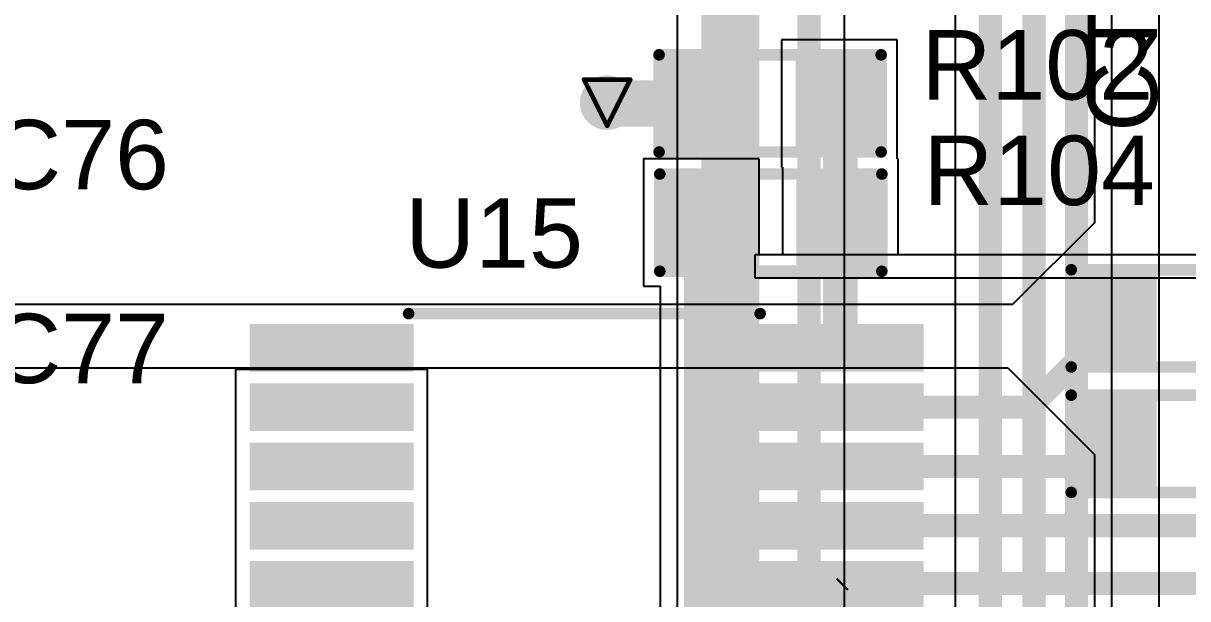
# Model space of a CAD drawing. Header units: inches. Extents: x 0 to 211, y 0 to 201.
# Drawn here: x 1.879 to 2.382, y 3.526 to 3.774 of the extents above; entities that cross this region are included whole.
import ezdxf

# ---------------------------------------------------------------- set-up
doc = ezdxf.new("R2010")
doc.units = ezdxf.units.IN
doc.header["$MEASUREMENT"] = 0
for name, color, linetype in [('Bottom Layer', 5, 'Continuous'), ('Bottom Overlay', 54, 'Continuous'), ('Drill Drawing', 1, 'Continuous'), ('Layer 1', 16, 'Continuous'), ('Layer 2', 76, 'Continuous'), ('Top Layer', 1, 'Continuous'), ('Top Overlay', 2, 'Continuous'), ('Top Paste', 8, 'Continuous'), ('Top Solder', 216, 'Continuous'), ('Via Holes', 16, 'Continuous')]:
    doc.layers.add(name, color=color, linetype=linetype)
doc.styles.add('Arial', font='', dxfattribs={"height": 0.2})
doc.styles.get('Arial').set_extended_font_data('Arial')

# ---------------------------------------------------------------- blocks, each defined once
blk = doc.blocks.new('R___0603_43')
at = {"layer": 'Top Layer'}
for points in [[(-0.015, 0.0175), (-0.015, -0.0175), (-0.045, -0.0175), (-0.045, 0.0175)], [(0.045, 0.0175), (0.045, -0.0175), (0.015, -0.0175), (0.015, 0.0175)]]:
    blk.add_hatch(color=1, dxfattribs=at).paths.add_polyline_path(points)
at = {"layer": 'Top Paste'}
for points in [[(-0.015, 0.0175), (-0.015, -0.0175), (-0.045, -0.0175), (-0.045, 0.0175)], [(0.045, 0.0175), (0.045, -0.0175), (0.015, -0.0175), (0.015, 0.0175)]]:
    blk.add_hatch(color=8, dxfattribs=at).paths.add_polyline_path(points)
at = {"layer": 'Top Solder'}
for points in [[(-0.011, 0.0215), (-0.011, -0.0215), (-0.049, -0.0215), (-0.049, 0.0215)], [(0.049, 0.0215), (0.049, -0.0215), (0.011, -0.0215), (0.011, 0.0215)]]:
    blk.add_hatch(color=216, dxfattribs=at).paths.add_polyline_path(points)
at = {"layer": 'Top Overlay'}
for points in [[(0.048, 0.021, 0.005, 0.005, 0), (-0.048, 0.021, 0.005, 0.005, 0)], [(-0.048, 0.021, 0.005, 0.005, 0), (-0.048, -0.021, 0.005, 0.005, 0)], [(0.048, 0.021, 0.005, 0.005, 0), (0.048, -0.021, 0.005, 0.005, 0)], [(0.048, -0.021, 0.005, 0.005, 0), (-0.048, -0.021, 0.005, 0.005, 0)]]:
    blk.add_lwpolyline(points, format="xyseb", dxfattribs=at)
for points in [[(-0.04925, 0.021, 0.0025, 0.0025, 1), (-0.04675, 0.021, 0.0025, 0.0025, 1)], [(-0.04925, 0.021, 0.0025, 0.0025, 1), (-0.04675, 0.021, 0.0025, 0.0025, 1)], [(0.04675, 0.021, 0.0025, 0.0025, 1), (0.04925, 0.021, 0.0025, 0.0025, 1)], [(0.04675, 0.021, 0.0025, 0.0025, 1), (0.04925, 0.021, 0.0025, 0.0025, 1)], [(-0.04925, -0.021, 0.0025, 0.0025, 1), (-0.04675, -0.021, 0.0025, 0.0025, 1)], [(-0.04925, -0.021, 0.0025, 0.0025, 1), (-0.04675, -0.021, 0.0025, 0.0025, 1)], [(0.04675, -0.021, 0.0025, 0.0025, 1), (0.04925, -0.021, 0.0025, 0.0025, 1)], [(0.04675, -0.021, 0.0025, 0.0025, 1), (0.04925, -0.021, 0.0025, 0.0025, 1)]]:
    blk.add_lwpolyline(points, format="xyseb", close=True, dxfattribs=at)
blk = doc.blocks.new('R___0603_44')
at = {"layer": 'Top Layer'}
for points in [[(-0.015, 0.0175), (-0.015, -0.0175), (-0.045, -0.0175), (-0.045, 0.0175)], [(0.045, 0.0175), (0.045, -0.0175), (0.015, -0.0175), (0.015, 0.0175)]]:
    blk.add_hatch(color=1, dxfattribs=at).paths.add_polyline_path(points)
at = {"layer": 'Top Paste'}
for points in [[(-0.015, 0.0175), (-0.015, -0.0175), (-0.045, -0.0175), (-0.045, 0.0175)], [(0.045, 0.0175), (0.045, -0.0175), (0.015, -0.0175), (0.015, 0.0175)]]:
    blk.add_hatch(color=8, dxfattribs=at).paths.add_polyline_path(points)
at = {"layer": 'Top Solder'}
for points in [[(-0.011, 0.0215), (-0.011, -0.0215), (-0.049, -0.0215), (-0.049, 0.0215)], [(0.049, 0.0215), (0.049, -0.0215), (0.011, -0.0215), (0.011, 0.0215)]]:
    blk.add_hatch(color=216, dxfattribs=at).paths.add_polyline_path(points)
at = {"layer": 'Top Overlay'}
for points in [[(-0.048, 0.021, 0.005, 0.005, 0), (-0.048, -0.021, 0.005, 0.005, 0)], [(0.048, 0.021, 0.005, 0.005, 0), (-0.048, 0.021, 0.005, 0.005, 0)], [(0.048, 0.021, 0.005, 0.005, 0), (0.048, -0.021, 0.005, 0.005, 0)], [(0.048, -0.021, 0.005, 0.005, 0), (-0.048, -0.021, 0.005, 0.005, 0)]]:
    blk.add_lwpolyline(points, format="xyseb", dxfattribs=at)
for points in [[(-0.04925, 0.021, 0.0025, 0.0025, 1), (-0.04675, 0.021, 0.0025, 0.0025, 1)], [(-0.04925, 0.021, 0.0025, 0.0025, 1), (-0.04675, 0.021, 0.0025, 0.0025, 1)], [(0.04675, 0.021, 0.0025, 0.0025, 1), (0.04925, 0.021, 0.0025, 0.0025, 1)], [(0.04675, 0.021, 0.0025, 0.0025, 1), (0.04925, 0.021, 0.0025, 0.0025, 1)], [(-0.04925, -0.021, 0.0025, 0.0025, 1), (-0.04675, -0.021, 0.0025, 0.0025, 1)], [(-0.04925, -0.021, 0.0025, 0.0025, 1), (-0.04675, -0.021, 0.0025, 0.0025, 1)], [(0.04675, -0.021, 0.0025, 0.0025, 1), (0.04925, -0.021, 0.0025, 0.0025, 1)], [(0.04675, -0.021, 0.0025, 0.0025, 1), (0.04925, -0.021, 0.0025, 0.0025, 1)]]:
    blk.add_lwpolyline(points, format="xyseb", close=True, dxfattribs=at)
blk = doc.blocks.new('TSSOP_20_52')
at = {"layer": 'Top Layer'}
for points in [[(-0.07874, 0.12146), (-0.07874, 0.10886), (-0.14173, 0.10886), (-0.14173, 0.12146)], [(0.14173, 0.12146), (0.14173, 0.10886), (0.07874, 0.10886), (0.07874, 0.12146)], [(-0.07874, 0.09587), (-0.07874, 0.08327), (-0.14173, 0.08327), (-0.14173, 0.09587)], [(0.14173, 0.09587), (0.14173, 0.08327), (0.07874, 0.08327), (0.07874, 0.09587)], [(-0.07874, 0.07028), (-0.07874, 0.05768), (-0.14173, 0.05768), (-0.14173, 0.07028)], [(0.14173, 0.07028), (0.14173, 0.05768), (0.07874, 0.05768), (0.07874, 0.07028)], [(-0.07874, 0.04469), (-0.07874, 0.03209), (-0.14173, 0.03209), (-0.14173, 0.04469)], [(0.14173, 0.04469), (0.14173, 0.03209), (0.07874, 0.03209), (0.07874, 0.04469)], [(-0.07874, 0.01909), (-0.07874, 0.0065), (-0.14173, 0.0065), (-0.14173, 0.01909)], [(0.14173, 0.01909), (0.14173, 0.0065), (0.07874, 0.0065), (0.07874, 0.01909)], [(-0.07874, -0.0065), (-0.07874, -0.01909), (-0.14173, -0.01909), (-0.14173, -0.0065)], [(0.14173, -0.0065), (0.14173, -0.01909), (0.07874, -0.01909), (0.07874, -0.0065)], [(-0.07874, -0.03209), (-0.07874, -0.04469), (-0.14173, -0.04469), (-0.14173, -0.03209)], [(0.14173, -0.03209), (0.14173, -0.04469), (0.07874, -0.04469), (0.07874, -0.03209)], [(-0.07874, -0.05768), (-0.07874, -0.07028), (-0.14173, -0.07028), (-0.14173, -0.05768)], [(0.14173, -0.05768), (0.14173, -0.07028), (0.07874, -0.07028), (0.07874, -0.05768)], [(-0.07874, -0.08327), (-0.07874, -0.09587), (-0.14173, -0.09587), (-0.14173, -0.08327)], [(0.14173, -0.08327), (0.14173, -0.09587), (0.07874, -0.09587), (0.07874, -0.08327)], [(-0.07874, -0.10886), (-0.07874, -0.12146), (-0.14173, -0.12146), (-0.14173, -0.10886)], [(0.14173, -0.10886), (0.14173, -0.12146), (0.07874, -0.12146), (0.07874, -0.10886)]]:
    blk.add_hatch(color=1, dxfattribs=at).paths.add_polyline_path(points)
at = {"layer": 'Top Overlay'}
blk.add_hatch(color=2, dxfattribs=at).paths.add_polyline_path([(-0.07506, 0.106), (-0.06806, 0.106), (-0.06806, 0.123), (-0.07506, 0.123)])
at = {"layer": 'Top Paste'}
for points in [[(-0.07874, 0.12146), (-0.07874, 0.10886), (-0.14173, 0.10886), (-0.14173, 0.12146)], [(0.14173, 0.12146), (0.14173, 0.10886), (0.07874, 0.10886), (0.07874, 0.12146)], [(-0.07874, 0.09587), (-0.07874, 0.08327), (-0.14173, 0.08327), (-0.14173, 0.09587)], [(0.14173, 0.09587), (0.14173, 0.08327), (0.07874, 0.08327), (0.07874, 0.09587)], [(-0.07874, 0.07028), (-0.07874, 0.05768), (-0.14173, 0.05768), (-0.14173, 0.07028)], [(0.14173, 0.07028), (0.14173, 0.05768), (0.07874, 0.05768), (0.07874, 0.07028)], [(-0.07874, 0.04469), (-0.07874, 0.03209), (-0.14173, 0.03209), (-0.14173, 0.04469)], [(0.14173, 0.04469), (0.14173, 0.03209), (0.07874, 0.03209), (0.07874, 0.04469)], [(-0.07874, 0.01909), (-0.07874, 0.0065), (-0.14173, 0.0065), (-0.14173, 0.01909)], [(0.14173, 0.01909), (0.14173, 0.0065), (0.07874, 0.0065), (0.07874, 0.01909)], [(-0.07874, -0.0065), (-0.07874, -0.01909), (-0.14173, -0.01909), (-0.14173, -0.0065)], [(0.14173, -0.0065), (0.14173, -0.01909), (0.07874, -0.01909), (0.07874, -0.0065)], [(-0.07874, -0.03209), (-0.07874, -0.04469), (-0.14173, -0.04469), (-0.14173, -0.03209)], [(0.14173, -0.03209), (0.14173, -0.04469), (0.07874, -0.04469), (0.07874, -0.03209)], [(-0.07874, -0.05768), (-0.07874, -0.07028), (-0.14173, -0.07028), (-0.14173, -0.05768)], [(0.14173, -0.05768), (0.14173, -0.07028), (0.07874, -0.07028), (0.07874, -0.05768)], [(-0.07874, -0.08327), (-0.07874, -0.09587), (-0.14173, -0.09587), (-0.14173, -0.08327)], [(0.14173, -0.08327), (0.14173, -0.09587), (0.07874, -0.09587), (0.07874, -0.08327)], [(-0.07874, -0.10886), (-0.07874, -0.12146), (-0.14173, -0.12146), (-0.14173, -0.10886)], [(0.14173, -0.10886), (0.14173, -0.12146), (0.07874, -0.12146), (0.07874, -0.10886)]]:
    blk.add_hatch(color=8, dxfattribs=at).paths.add_polyline_path(points)
at = {"layer": 'Top Solder'}
for points in [[(-0.07474, 0.12546), (-0.07474, 0.10486), (-0.14573, 0.10486), (-0.14573, 0.12546)], [(0.14573, 0.12546), (0.14573, 0.10486), (0.07474, 0.10486), (0.07474, 0.12546)], [(-0.07474, 0.09987), (-0.07474, 0.07927), (-0.14573, 0.07927), (-0.14573, 0.09987)], [(0.14573, 0.09987), (0.14573, 0.07927), (0.07474, 0.07927), (0.07474, 0.09987)], [(-0.07474, 0.07428), (-0.07474, 0.05368), (-0.14573, 0.05368), (-0.14573, 0.07428)], [(0.14573, 0.07428), (0.14573, 0.05368), (0.07474, 0.05368), (0.07474, 0.07428)], [(-0.07474, 0.04868), (-0.07474, 0.02809), (-0.14573, 0.02809), (-0.14573, 0.04868)], [(0.14573, 0.04868), (0.14573, 0.02809), (0.07474, 0.02809), (0.07474, 0.04868)], [(-0.07474, 0.02309), (-0.07474, 0.0025), (-0.14573, 0.0025), (-0.14573, 0.02309)], [(0.14573, 0.02309), (0.14573, 0.0025), (0.07474, 0.0025), (0.07474, 0.02309)], [(-0.07474, -0.0025), (-0.07474, -0.02309), (-0.14573, -0.02309), (-0.14573, -0.0025)], [(0.14573, -0.0025), (0.14573, -0.02309), (0.07474, -0.02309), (0.07474, -0.0025)], [(-0.07474, -0.02809), (-0.07474, -0.04868), (-0.14573, -0.04868), (-0.14573, -0.02809)], [(0.14573, -0.02809), (0.14573, -0.04868), (0.07474, -0.04868), (0.07474, -0.02809)], [(-0.07474, -0.05368), (-0.07474, -0.07428), (-0.14573, -0.07428), (-0.14573, -0.05368)], [(0.14573, -0.05368), (0.14573, -0.07428), (0.07474, -0.07428), (0.07474, -0.05368)], [(-0.07474, -0.07927), (-0.07474, -0.09987), (-0.14573, -0.09987), (-0.14573, -0.07927)], [(0.14573, -0.07927), (0.14573, -0.09987), (0.07474, -0.09987), (0.07474, -0.07927)], [(-0.07474, -0.10486), (-0.07474, -0.12546), (-0.14573, -0.12546), (-0.14573, -0.10486)], [(0.14573, -0.10486), (0.14573, -0.12546), (0.07474, -0.12546), (0.07474, -0.10486)]]:
    blk.add_hatch(color=216, dxfattribs=at).paths.add_polyline_path(points)
at = {"layer": 'Top Overlay'}
for points in [[(0.07694, 0.13, 0.005, 0.005, 0), (-0.07506, 0.13, 0.005, 0.005, 0)], [(-0.14756, 0.1165, 0.005, 0.005, 0), (-0.15256, 0.1215, 0.005, 0.005, 0)], [(-0.15256, 0.1215, 0.005, 0.005, 0), (-0.15256, 0.1115, 0.005, 0.005, 0)], [(-0.14756, 0.1165, 0.005, 0.005, 0), (-0.15256, 0.1115, 0.005, 0.005, 0)], [(0.07694, -0.13, 0.005, 0.005, 0), (-0.07506, -0.13, 0.005, 0.005, 0)]]:
    blk.add_lwpolyline(points, format="xyseb", dxfattribs=at)
for points in [[(-0.07631, 0.13, 0.0025, 0.0025, 1), (-0.07381, 0.13, 0.0025, 0.0025, 1)], [(0.07569, 0.13, 0.0025, 0.0025, 1), (0.07819, 0.13, 0.0025, 0.0025, 1)], [(-0.15381, 0.1215, 0.0025, 0.0025, 1), (-0.15131, 0.1215, 0.0025, 0.0025, 1)], [(-0.15381, 0.1215, 0.0025, 0.0025, 1), (-0.15131, 0.1215, 0.0025, 0.0025, 1)], [(-0.14881, 0.1165, 0.0025, 0.0025, 1), (-0.14631, 0.1165, 0.0025, 0.0025, 1)], [(-0.14881, 0.1165, 0.0025, 0.0025, 1), (-0.14631, 0.1165, 0.0025, 0.0025, 1)], [(-0.15381, 0.1115, 0.0025, 0.0025, 1), (-0.15131, 0.1115, 0.0025, 0.0025, 1)], [(-0.15381, 0.1115, 0.0025, 0.0025, 1), (-0.15131, 0.1115, 0.0025, 0.0025, 1)], [(-0.07631, -0.13, 0.0025, 0.0025, 1), (-0.07381, -0.13, 0.0025, 0.0025, 1)], [(0.07569, -0.13, 0.0025, 0.0025, 1), (0.07819, -0.13, 0.0025, 0.0025, 1)]]:
    blk.add_lwpolyline(points, format="xyseb", close=True, dxfattribs=at)
blk = doc.blocks.new('R___0603_95')
at = {"layer": 'Top Layer'}
for points in [[(-0.015, 0.0175), (-0.015, -0.0175), (-0.045, -0.0175), (-0.045, 0.0175)], [(0.045, 0.0175), (0.045, -0.0175), (0.015, -0.0175), (0.015, 0.0175)]]:
    blk.add_hatch(color=1, dxfattribs=at).paths.add_polyline_path(points)
at = {"layer": 'Top Paste'}
for points in [[(-0.015, 0.0175), (-0.015, -0.0175), (-0.045, -0.0175), (-0.045, 0.0175)], [(0.045, 0.0175), (0.045, -0.0175), (0.015, -0.0175), (0.015, 0.0175)]]:
    blk.add_hatch(color=8, dxfattribs=at).paths.add_polyline_path(points)
at = {"layer": 'Top Solder'}
for points in [[(-0.011, 0.0215), (-0.011, -0.0215), (-0.049, -0.0215), (-0.049, 0.0215)], [(0.049, 0.0215), (0.049, -0.0215), (0.011, -0.0215), (0.011, 0.0215)]]:
    blk.add_hatch(color=216, dxfattribs=at).paths.add_polyline_path(points)
at = {"layer": 'Top Overlay'}
for points in [[(-0.048, 0.021, 0.005, 0.005, 0), (-0.048, -0.021, 0.005, 0.005, 0)], [(0.048, 0.021, 0.005, 0.005, 0), (-0.048, 0.021, 0.005, 0.005, 0)], [(0.048, 0.021, 0.005, 0.005, 0), (0.048, -0.021, 0.005, 0.005, 0)], [(0.048, -0.021, 0.005, 0.005, 0), (-0.048, -0.021, 0.005, 0.005, 0)]]:
    blk.add_lwpolyline(points, format="xyseb", dxfattribs=at)
for points in [[(-0.04925, 0.021, 0.0025, 0.0025, 1), (-0.04675, 0.021, 0.0025, 0.0025, 1)], [(-0.04925, 0.021, 0.0025, 0.0025, 1), (-0.04675, 0.021, 0.0025, 0.0025, 1)], [(0.04675, 0.021, 0.0025, 0.0025, 1), (0.04925, 0.021, 0.0025, 0.0025, 1)], [(0.04675, 0.021, 0.0025, 0.0025, 1), (0.04925, 0.021, 0.0025, 0.0025, 1)], [(-0.04925, -0.021, 0.0025, 0.0025, 1), (-0.04675, -0.021, 0.0025, 0.0025, 1)], [(-0.04925, -0.021, 0.0025, 0.0025, 1), (-0.04675, -0.021, 0.0025, 0.0025, 1)], [(0.04675, -0.021, 0.0025, 0.0025, 1), (0.04925, -0.021, 0.0025, 0.0025, 1)], [(0.04675, -0.021, 0.0025, 0.0025, 1), (0.04925, -0.021, 0.0025, 0.0025, 1)]]:
    blk.add_lwpolyline(points, format="xyseb", close=True, dxfattribs=at)
blk = doc.blocks.new('R___0603_97')
at = {"layer": 'Top Layer'}
for points in [[(-0.015, 0.0175), (-0.015, -0.0175), (-0.045, -0.0175), (-0.045, 0.0175)], [(0.045, 0.0175), (0.045, -0.0175), (0.015, -0.0175), (0.015, 0.0175)]]:
    blk.add_hatch(color=1, dxfattribs=at).paths.add_polyline_path(points)
at = {"layer": 'Top Paste'}
for points in [[(-0.015, 0.0175), (-0.015, -0.0175), (-0.045, -0.0175), (-0.045, 0.0175)], [(0.045, 0.0175), (0.045, -0.0175), (0.015, -0.0175), (0.015, 0.0175)]]:
    blk.add_hatch(color=8, dxfattribs=at).paths.add_polyline_path(points)
at = {"layer": 'Top Solder'}
for points in [[(-0.011, 0.0215), (-0.011, -0.0215), (-0.049, -0.0215), (-0.049, 0.0215)], [(0.049, 0.0215), (0.049, -0.0215), (0.011, -0.0215), (0.011, 0.0215)]]:
    blk.add_hatch(color=216, dxfattribs=at).paths.add_polyline_path(points)
at = {"layer": 'Top Overlay'}
for points in [[(-0.048, 0.021, 0.005, 0.005, 0), (-0.048, -0.021, 0.005, 0.005, 0)], [(0.048, 0.021, 0.005, 0.005, 0), (-0.048, 0.021, 0.005, 0.005, 0)], [(0.048, 0.021, 0.005, 0.005, 0), (0.048, -0.021, 0.005, 0.005, 0)], [(0.048, -0.021, 0.005, 0.005, 0), (-0.048, -0.021, 0.005, 0.005, 0)]]:
    blk.add_lwpolyline(points, format="xyseb", dxfattribs=at)
for points in [[(-0.04925, 0.021, 0.0025, 0.0025, 1), (-0.04675, 0.021, 0.0025, 0.0025, 1)], [(-0.04925, 0.021, 0.0025, 0.0025, 1), (-0.04675, 0.021, 0.0025, 0.0025, 1)], [(0.04675, 0.021, 0.0025, 0.0025, 1), (0.04925, 0.021, 0.0025, 0.0025, 1)], [(0.04675, 0.021, 0.0025, 0.0025, 1), (0.04925, 0.021, 0.0025, 0.0025, 1)], [(-0.04925, -0.021, 0.0025, 0.0025, 1), (-0.04675, -0.021, 0.0025, 0.0025, 1)], [(-0.04925, -0.021, 0.0025, 0.0025, 1), (-0.04675, -0.021, 0.0025, 0.0025, 1)], [(0.04675, -0.021, 0.0025, 0.0025, 1), (0.04925, -0.021, 0.0025, 0.0025, 1)], [(0.04675, -0.021, 0.0025, 0.0025, 1), (0.04925, -0.021, 0.0025, 0.0025, 1)]]:
    blk.add_lwpolyline(points, format="xyseb", close=True, dxfattribs=at)

msp = doc.modelspace()

# ---------------------------------------------------------------- hatches: boundary and pattern name
at = {"layer": 'Bottom Layer'}
h = msp.add_hatch(color=5, dxfattribs=at)
edge = h.paths.add_edge_path()
edge.add_arc((2.13133, 3.74016), 0.01181, 0, 360)
at = {"layer": 'Layer 1'}
h = msp.add_hatch(color=16, dxfattribs=at)
edge = h.paths.add_edge_path()
edge.add_arc((2.13133, 3.74016), 0.01181, 0, 360)
at = {"layer": 'Layer 2'}
h = msp.add_hatch(color=76, dxfattribs=at)
edge = h.paths.add_edge_path()
edge.add_arc((2.13133, 3.74016), 0.01181, 0, 360)
at = {"layer": 'Top Layer'}
h = msp.add_hatch(color=1, dxfattribs=at)
edge = h.paths.add_edge_path()
edge.add_arc((2.13133, 3.74016), 0.01181, 0, 360)
at = {"layer": 'Via Holes'}
h = msp.add_hatch(color=7, dxfattribs=at)
edge = h.paths.add_edge_path()
edge.add_arc((2.13133, 3.74016), 0.00591, 0, 360)

# ---------------------------------------------------------------- linework, layer by layer
at = {"layer": 'Bottom Layer'}
for p, q in [((2.34961, 3.37632), (2.34961, 4.49959)), ((2.28174, 4.43014), (2.28174, 3.40767)), ((2.23392, 3.42762), (2.23392, 4.30151)), ((2.16167, 4.15179), (2.16167, 3.50875))]:
    msp.add_line(p, q, dxfattribs=at)
for points in [[(2.33431, 3.37632, 0.01, 0.01, 0), (2.33431, 4.49959, 0.01, 0.01, 0)], [(2.31587, 3.39208, 0.01, 0.01, 0), (2.31587, 4.48565, 0.01, 0.01, 0)], [(2.29704, 3.40767, 0.01, 0.01, 0), (2.29704, 4.43014, 0.01, 0.01, 0)], [(2.21863, 3.42762, 0.01, 0.01, 0), (2.21863, 4.30151, 0.01, 0.01, 0)], [(2.18461, 3.50875, 0.025, 0.025, 0), (2.18461, 4.15179, 0.025, 0.025, 0)]]:
    msp.add_lwpolyline(points, format="xyseb", dxfattribs=at)
at = {"layer": 'Drill Drawing'}
for points in [[(2.12133, 3.75016, 0.002, 0.002, 0), (2.14133, 3.75016, 0.002, 0.002, 0)], [(2.12133, 3.75016, 0.002, 0.002, 0), (2.13133, 3.73016, 0.002, 0.002, 0)], [(2.13133, 3.73016, 0.002, 0.002, 0), (2.14133, 3.75016, 0.002, 0.002, 0)]]:
    msp.add_lwpolyline(points, format="xyseb", dxfattribs=at)
for points in [[(2.12083, 3.75016, 0.001, 0.001, 1), (2.12183, 3.75016, 0.001, 0.001, 1)], [(2.12083, 3.75016, 0.001, 0.001, 1), (2.12183, 3.75016, 0.001, 0.001, 1)], [(2.14083, 3.75016, 0.001, 0.001, 1), (2.14183, 3.75016, 0.001, 0.001, 1)], [(2.14083, 3.75016, 0.001, 0.001, 1), (2.14183, 3.75016, 0.001, 0.001, 1)], [(2.13083, 3.73016, 0.001, 0.001, 1), (2.13183, 3.73016, 0.001, 0.001, 1)], [(2.13083, 3.73016, 0.001, 0.001, 1), (2.13183, 3.73016, 0.001, 0.001, 1)]]:
    msp.add_lwpolyline(points, format="xyseb", close=True, dxfattribs=at)
at = {"layer": 'Layer 2'}
for p, q in [((2.34201, 4.36399), (2.34201, 3.68831)), ((2.37, 2.95377), (2.37, 4.15462)), ((2.34201, 3.68831), (2.30662, 3.65292)), ((2.30662, 3.65292), (1.71196, 3.65292)), ((1.87331, 3.62563), (2.30454, 3.62563)), ((2.30454, 3.62563), (2.34201, 3.58816)), ((2.34201, 3.58816), (2.34201, 3.25489))]:
    msp.add_line(p, q, dxfattribs=at)
at = {"layer": 'Top Layer'}
for p, q in [((2.25679, 3.76734), (2.20679, 3.76734)), ((2.20679, 3.76734), (2.20679, 3.71234)), ((2.25679, 3.71584), (2.25679, 3.76734)), ((2.19711, 3.71584), (2.14711, 3.71584)), ((2.14711, 3.71584), (2.14711, 3.66084)), ((2.19711, 3.6745), (2.19711, 3.71584)), ((2.25711, 3.71584), (2.25679, 3.71584)), ((2.25711, 3.6745), (2.25711, 3.71584)), ((2.20679, 3.71234), (2.20711, 3.71234)), ((2.20711, 3.71234), (2.20711, 3.6745)), ((2.66716, 3.6745), (2.19517, 3.6745)), ((2.19517, 3.6745), (2.19517, 3.6645)), ((2.20711, 3.6745), (2.19711, 3.6745)), ((2.66716, 3.6745), (2.25711, 3.6745)), ((2.14711, 3.66084), (2.15427, 3.66084)), ((2.15427, 3.66084), (2.15427, 3.41019)), ((2.19517, 3.6645), (2.66716, 3.6645)), ((2.05369, 3.62491), (1.9707, 3.62491)), ((1.9707, 3.62491), (1.9707, 3.59231)), ((2.05369, 3.59231), (2.05369, 3.62491)), ((1.9707, 3.59231), (1.9707, 3.56672)), ((2.05369, 3.56672), (2.05369, 3.59231)), ((1.9707, 3.56672), (1.9707, 3.54113)), ((2.05369, 3.52154), (2.05369, 3.56672)), ((1.9707, 3.54113), (1.9707, 3.51554))]:
    msp.add_line(p, q, dxfattribs=at)
for points in [[(2.13165, 3.73984, 0.02, 0.02, 0), (2.17179, 3.73984, 0.02, 0.02, 0)], [(2.23211, 3.68834, 0.015, 0.015, 0), (2.23211, 3.73952, 0.015, 0.015, 0)], [(2.17211, 3.41019, 0.015, 0.015, 0), (2.17211, 3.68834, 0.015, 0.015, 0)], [(2.23211, 3.63664, 0.015, 0.015, 0), (2.23211, 3.68834, 0.015, 0.015, 0)], [(2.35, 3.6445, 0.01, 0.01, 0), (2.35, 3.647, 0.01, 0.01, 0)], [(2.31411, 3.60861, 0.01, 0.01, 0), (2.35, 3.6445, 0.01, 0.01, 0)], [(2.23267, 3.60861, 0.01, 0.01, 0), (2.31411, 3.60861, 0.01, 0.01, 0)], [(2.3402, 3.58302, 0.01, 0.01, 0), (2.35, 3.59282, 0.01, 0.01, 0)], [(2.23267, 3.58302, 0.01, 0.01, 0), (2.3402, 3.58302, 0.01, 0.01, 0)], [(2.23267, 3.55743, 0.01, 0.01, 0), (2.7221, 3.55743, 0.01, 0.01, 0)], [(2.23331, 3.53248, 0.01, 0.01, 0), (2.5502, 3.53248, 0.01, 0.01, 0)], [(2.23267, 3.53184, 0.007, 0.007, 0), (2.23331, 3.53248, 0.007, 0.007, 0)]]:
    msp.add_lwpolyline(points, format="xyseb", dxfattribs=at)
for points in [[(2.12665, 3.73984, 0.01, 0.01, 1), (2.13665, 3.73984, 0.01, 0.01, 1)], [(2.16679, 3.73984, 0.01, 0.01, 1), (2.17679, 3.73984, 0.01, 0.01, 1)], [(2.22836, 3.73952, 0.0075, 0.0075, 1), (2.23586, 3.73952, 0.0075, 0.0075, 1)], [(2.16836, 3.68834, 0.0075, 0.0075, 1), (2.17586, 3.68834, 0.0075, 0.0075, 1)], [(2.22836, 3.68834, 0.0075, 0.0075, 1), (2.23586, 3.68834, 0.0075, 0.0075, 1)], [(2.22836, 3.68834, 0.0075, 0.0075, 1), (2.23586, 3.68834, 0.0075, 0.0075, 1)], [(2.3475, 3.647, 0.005, 0.005, 1), (2.3525, 3.647, 0.005, 0.005, 1)], [(2.3475, 3.6445, 0.005, 0.005, 1), (2.3525, 3.6445, 0.005, 0.005, 1)], [(2.3475, 3.6445, 0.005, 0.005, 1), (2.3525, 3.6445, 0.005, 0.005, 1)], [(2.22836, 3.63664, 0.0075, 0.0075, 1), (2.23586, 3.63664, 0.0075, 0.0075, 1)], [(2.23017, 3.60861, 0.005, 0.005, 1), (2.23517, 3.60861, 0.005, 0.005, 1)], [(2.31161, 3.60861, 0.005, 0.005, 1), (2.31661, 3.60861, 0.005, 0.005, 1)], [(2.31161, 3.60861, 0.005, 0.005, 1), (2.31661, 3.60861, 0.005, 0.005, 1)], [(2.3475, 3.59282, 0.005, 0.005, 1), (2.3525, 3.59282, 0.005, 0.005, 1)], [(2.23017, 3.58302, 0.005, 0.005, 1), (2.23517, 3.58302, 0.005, 0.005, 1)], [(2.3377, 3.58302, 0.005, 0.005, 1), (2.3427, 3.58302, 0.005, 0.005, 1)], [(2.3377, 3.58302, 0.005, 0.005, 1), (2.3427, 3.58302, 0.005, 0.005, 1)], [(2.23017, 3.55743, 0.005, 0.005, 1), (2.23517, 3.55743, 0.005, 0.005, 1)], [(2.23081, 3.53248, 0.005, 0.005, 1), (2.23581, 3.53248, 0.005, 0.005, 1)], [(2.23092, 3.53184, 0.0035, 0.0035, 1), (2.23442, 3.53184, 0.0035, 0.0035, 1)], [(2.23156, 3.53248, 0.0035, 0.0035, 1), (2.23506, 3.53248, 0.0035, 0.0035, 1)]]:
    msp.add_lwpolyline(points, format="xyseb", close=True, dxfattribs=at)

# ---------------------------------------------------------------- block references
at = {"rotation": 180}
for name, p in [('R___0603_97', (2.20179, 3.73984)), ('R___0603_95', (2.20211, 3.68834)), ('R___0603_43', (2.38, 3.647)), ('TSSOP_20_52', (2.12243, 3.51905)), ('R___0603_44', (2.38, 3.59282))]:
    msp.add_blockref(name, p, dxfattribs=at)

# ---------------------------------------------------------------- texts
at = {"layer": 'Bottom Overlay', "style": 'Arial', "text_generation_flag": 2}
msp.add_text('C105', height=0.03, rotation=270, dxfattribs=at).set_placement((2.33909, 3.72755))
at = {"layer": 'Top Overlay', "style": 'Arial'}
for s, p in [('R102', (2.2672, 3.74151)), ('C76', (1.86501, 3.70275)), ('R104', (2.26802, 3.69594)), ('U15', (2.04402, 3.66889)), ('C77', (1.86501, 3.619))]:
    msp.add_text(s, height=0.03, dxfattribs=at).set_placement(p)

doc.saveas('drawing.dxf')
